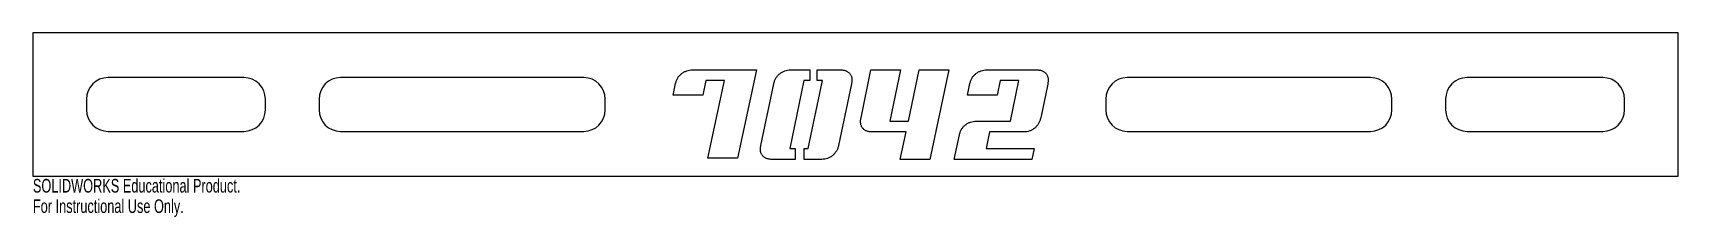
# Model space of a CAD drawing. Header units: millimetres. Extents: x -292 to 292, y -40 to 25.
import ezdxf

# ---------------------------------------------------------------- set-up
doc = ezdxf.new("R2010")
doc.units = ezdxf.units.MM
doc.styles.add('SLDTEXTSTYLE0', font='TXT', dxfattribs={"width": 0.7})

msp = doc.modelspace()

# ---------------------------------------------------------------- linework, layer by layer
at = {"color": 7, "linetype": 'Continuous', "lineweight": 25}
for p, q in [((292.1, 25.4), (-292.1, 25.4)), ((-292.1, 25.4), (-292.1, -25.4)), ((292.1, -25.4), (292.1, 25.4)), ((-57.9, 12.27), (-35.21, 12.27)), ((-35.21, 12.27), (-41.9, -19.11)), ((-23.06, 12.27), (-16.19, 12.27)), ((-16.19, 12.27), (-16.19, 8.46)), ((-13.61, 8.46), (-13.61, 12.27)), ((-13.61, 12.27), (-5.32, 12.27)), ((1.96, -4.73), (5.47, 12.27)), ((5.47, 12.27), (15.99, 12.27)), ((15.99, 12.27), (12.24, -5.93)), ((18.83, -5.93), (22.58, 12.27)), ((22.58, 12.27), (33.09, 12.27)), ((33.09, 12.27), (26.42, -19.48)), ((46.62, 12.27), (64.37, 12.27)), ((-217.17, 9.53), (-265.43, 9.53)), ((-96.52, 9.53), (-182.88, 9.53)), ((-64.76, 3.25), (-63.88, 7.5)), ((-53.14, 8.46), (-54.24, 3.25)), ((-46.56, 8.46), (-53.14, 8.46)), ((-52.41, -19.11), (-46.56, 8.46)), ((-33.61, -14.51), (-29.04, 7.3)), ((-18.3, 8.46), (-23.33, -15.67)), ((-16.19, 8.46), (-18.3, 8.46)), ((-16.75, -15.67), (-11.72, 8.46)), ((-11.72, 8.46), (-13.61, 8.46)), ((-1.43, 7.3), (-6, -14.51)), ((39.77, 3.25), (40.64, 7.5)), ((51.38, 8.46), (50.28, 3.25)), ((57.96, 8.46), (51.38, 8.46)), ((55.04, -5.93), (57.96, 8.46)), ((68.25, 7.26), (65.78, -4.73)), ((182.88, 9.53), (96.52, 9.53)), ((265.43, 9.53), (217.17, 9.53)), ((-273.05, 1.91), (-273.05, -1.91)), ((-209.55, -1.91), (-209.55, 1.91)), ((-190.5, 1.91), (-190.5, -1.91)), ((-88.9, -1.91), (-88.9, 1.91)), ((-54.24, 3.25), (-64.76, 3.25)), ((50.28, 3.25), (39.77, 3.25)), ((88.9, 1.91), (88.9, -1.91)), ((190.5, -1.91), (190.5, 1.91)), ((209.55, 1.91), (209.55, -1.91)), ((273.05, -1.91), (273.05, 1.91)), ((-265.43, -9.53), (-217.17, -9.53)), ((-182.88, -9.53), (-96.52, -9.53)), ((18, -9.74), (5.84, -9.74)), ((12.24, -5.93), (18.83, -5.93)), ((15.9, -19.48), (18, -9.74)), ((35.02, -19.48), (36.89, -10.77)), ((42.88, -5.93), (55.04, -5.93)), ((47.63, -9.74), (46.35, -15.67)), ((59.79, -9.74), (47.63, -9.74)), ((96.52, -9.53), (182.88, -9.53)), ((217.17, -9.53), (265.43, -9.53)), ((-23.33, -15.67), (-21.45, -15.67)), ((-21.45, -15.67), (-21.45, -19.48)), ((-18.19, -19.48), (-18.19, -15.67)), ((-18.19, -15.67), (-16.75, -15.67)), ((46.35, -15.67), (63.45, -15.67)), ((63.45, -15.67), (62.63, -19.48)), ((-41.9, -19.11), (-52.41, -19.11)), ((-21.45, -19.48), (-29.73, -19.48)), ((-11.99, -19.48), (-18.19, -19.48)), ((26.42, -19.48), (15.9, -19.48)), ((62.63, -19.48), (35.02, -19.48)), ((-292.1, -25.4), (292.1, -25.4))]:
    msp.add_line(p, q, dxfattribs=at)
for centre, start, end in [((-265.43, 1.91), 90, 180), ((-217.17, 1.91), 0, 90), ((-182.88, 1.91), 90, 180), ((-96.52, 1.91), 0, 90), ((96.52, 1.91), 90, 180), ((182.88, 1.91), 0, 90), ((217.17, 1.91), 90, 180), ((265.43, 1.91), 0, 90), ((-265.43, -1.91), 180, 270), ((-217.17, -1.91), 270, 0), ((-182.88, -1.91), 180, 270), ((-96.52, -1.91), 270, 0), ((96.52, -1.91), 180, 270), ((182.88, -1.91), 270, 0), ((217.17, -1.91), 180, 270), ((265.43, -1.91), 270, 0)]:
    msp.add_arc(centre, 7.62, start, end, dxfattribs=at)
for points, knots in [([(-63.88, 7.5), (-63.79, 7.85), (-63.6, 8.54), (-63.12, 9.47), (-62.51, 10.3), (-61.75, 11), (-60.89, 11.57), (-59.95, 11.97), (-58.95, 12.23), (-58.25, 12.26), (-57.9, 12.27)], [0, 0, 0, 0, 0.131271, 0.255488, 0.378084, 0.502329, 0.626739, 0.748626, 0.871937, 1, 1, 1, 1]), ([(-29.04, 7.3), (-28.95, 7.67), (-28.76, 8.37), (-28.28, 9.34), (-27.67, 10.2), (-26.91, 10.94), (-26.06, 11.53), (-25.12, 11.96), (-24.11, 12.22), (-23.41, 12.26), (-23.06, 12.27)], [0, 0, 0, 0, 0.132815, 0.259166, 0.382865, 0.507726, 0.631803, 0.752601, 0.874029, 1, 1, 1, 1]), ([(-5.32, 12.27), (-5.13, 12.27), (-4.78, 12.26), (-4.28, 12.19), (-3.81, 12.09), (-3.37, 11.95), (-2.97, 11.75), (-2.6, 11.52), (-2.28, 11.24), (-1.99, 10.92), (-1.75, 10.57), (-1.55, 10.18), (-1.4, 9.77), (-1.31, 9.33), (-1.27, 8.86), (-1.27, 8.37), (-1.32, 7.84), (-1.39, 7.49), (-1.43, 7.3)], [0, 0, 0, 0, 0.072402, 0.140039, 0.204258, 0.265644, 0.324445, 0.381226, 0.438171, 0.495033, 0.552067, 0.609684, 0.667733, 0.727264, 0.789338, 0.855515, 0.925578, 1, 1, 1, 1]), ([(40.64, 7.5), (40.73, 7.85), (40.92, 8.54), (41.4, 9.47), (42.01, 10.3), (42.77, 11), (43.63, 11.57), (44.57, 11.97), (45.57, 12.23), (46.27, 12.26), (46.62, 12.27)], [0, 0, 0, 0, 0.131271, 0.255488, 0.378084, 0.502329, 0.626739, 0.748626, 0.871937, 1, 1, 1, 1]), ([(64.37, 12.27), (64.55, 12.27), (64.9, 12.26), (65.4, 12.19), (65.88, 12.09), (66.31, 11.94), (66.71, 11.75), (67.08, 11.51), (67.4, 11.23), (67.69, 10.91), (67.93, 10.55), (68.13, 10.16), (68.28, 9.75), (68.37, 9.3), (68.41, 8.83), (68.42, 8.33), (68.36, 7.8), (68.29, 7.44), (68.25, 7.26)], [0, 0, 0, 0, 0.072032, 0.139324, 0.203215, 0.264571, 0.323072, 0.379563, 0.436217, 0.493446, 0.55091, 0.608234, 0.666814, 0.726041, 0.788671, 0.855388, 0.925094, 1, 1, 1, 1]), ([(5.84, -9.74), (5.66, -9.74), (5.31, -9.73), (4.81, -9.66), (4.33, -9.56), (3.9, -9.41), (3.5, -9.22), (3.13, -8.98), (2.81, -8.7), (2.52, -8.38), (2.27, -8.02), (2.08, -7.63), (1.93, -7.22), (1.84, -6.77), (1.78, -6.3), (1.8, -5.8), (1.85, -5.27), (1.92, -4.91), (1.96, -4.73)], [0, 0, 0, 0, 0.072012, 0.1392851, 0.2031578, 0.2644962, 0.3229807, 0.3794553, 0.4360933, 0.493889, 0.5513371, 0.6082464, 0.6668099, 0.7260208, 0.7887252, 0.8554292, 0.9251148, 1, 1, 1, 1]), ([(65.78, -4.73), (65.68, -5.09), (65.49, -5.8), (65.02, -6.79), (64.41, -7.65), (63.65, -8.39), (62.8, -9), (61.86, -9.42), (60.85, -9.7), (60.15, -9.73), (59.79, -9.74)], [0, 0, 0, 0, 0.133016, 0.260256, 0.384081, 0.508974, 0.632347, 0.752647, 0.873769, 1, 1, 1, 1]), ([(36.89, -10.77), (36.98, -10.42), (37.17, -9.73), (37.65, -8.78), (38.26, -7.94), (39.02, -7.23), (39.87, -6.65), (40.82, -6.24), (41.83, -5.97), (42.52, -5.94), (42.88, -5.93)], [0, 0, 0, 0, 0.131146, 0.255947, 0.378993, 0.503489, 0.627944, 0.749332, 0.872007, 1, 1, 1, 1]), ([(-29.73, -19.48), (-29.91, -19.48), (-30.26, -19.47), (-30.77, -19.4), (-31.24, -19.3), (-31.68, -19.15), (-32.08, -18.96), (-32.44, -18.73), (-32.77, -18.45), (-33.05, -18.13), (-33.3, -17.78), (-33.49, -17.39), (-33.64, -16.98), (-33.72, -16.54), (-33.78, -16.07), (-33.77, -15.57), (-33.72, -15.05), (-33.65, -14.69), (-33.61, -14.51)], [0, 0, 0, 0, 0.072424, 0.140081, 0.204319, 0.265724, 0.324543, 0.38134, 0.438302, 0.495182, 0.552233, 0.609467, 0.667533, 0.727082, 0.789268, 0.855471, 0.925555, 1, 1, 1, 1]), ([(-6, -14.51), (-6.1, -14.87), (-6.29, -15.58), (-6.76, -16.55), (-7.38, -17.41), (-8.13, -18.14), (-8.98, -18.74), (-9.92, -19.17), (-10.93, -19.43), (-11.63, -19.46), (-11.99, -19.48)], [0, 0, 0, 0, 0.132796, 0.25913, 0.382812, 0.507656, 0.631072, 0.751853, 0.873264, 1, 1, 1, 1])]:
    msp.add_open_spline(points, degree=3, knots=knots, dxfattribs=at)

# ---------------------------------------------------------------- texts
at = {"color": 7, "linetype": 'Continuous', "char_height": 4.8336, "attachment_point": 1, "style": 'SLDTEXTSTYLE0'}
for s, insert in [('SOLIDWORKS Educational Product.', (-292.1, -26.42)), ('For Instructional Use Only.', (-292.1, -33.67))]:
    msp.add_mtext(s, dxfattribs=dict(at, insert=insert))

doc.saveas('drawing.dxf')
